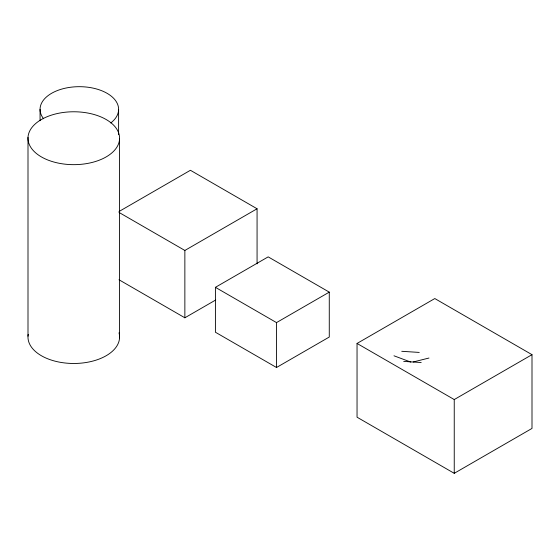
<?xml version="1.0" encoding="UTF-8"?>
<svg xmlns="http://www.w3.org/2000/svg" width="560" height="560" viewBox="0 0 560 560"><rect width="100%" height="100%" fill="white"/><g stroke="black" fill="none" stroke-linecap="round" stroke-linejoin="round"><path stroke-width="0.84" d="M118.965 211.54L190.414 170.282L257.068 208.768L257.068 263.865M118.972 212.408L184.863 250.453L257.068 208.768M215.411 287.329L268.177 256.865L329.273 292.138L329.273 337.036L276.507 367.5L215.411 332.227L215.411 287.329L276.507 322.602L329.273 292.138M118.972 279.748L184.863 317.793L215.698 299.992M357.042 343.448L434.805 298.55L532 354.669L532 428.421L454.244 473.319L357.042 417.2L357.042 343.448L454.244 399.56L532 354.669M413.252 361.963L428.967 358.036M401.751 351.302L419.251 352.422M403.697 361.403L421.197 362.523M393.981 355.789L410.802 362.082M454.244 399.56L454.244 473.319M276.507 322.602L276.507 367.5M184.863 250.453L184.863 317.793M119.56 139.027A45.801 26.446 0 0 1 49.672 160.699A45.801 26.446 0 0 1 52.108 114.919A45.801 26.446 0 0 1 119.56 139.027L119.56 337.848M118.608 109.375L118.608 134.687M40.061 109.34L40.061 120.68M28 137.403L28 336.217M119 332.829A45.801 26.446 0 0 1 75.096 363.468A45.801 26.446 0 0 1 28.217 334.334M43.596 118.755A39.277 22.673 0 0 1 57.351 90.566A39.277 22.673 0 0 1 107.779 93.723A39.277 22.673 0 0 1 110.754 122.962"/></g></svg>
